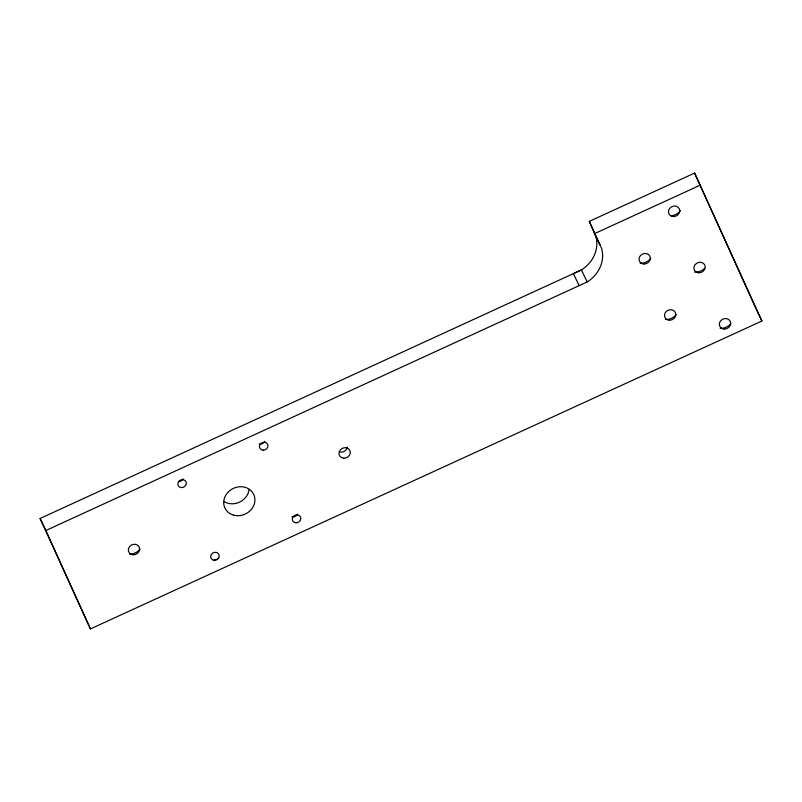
<?xml version="1.0" encoding="UTF-8"?>
<svg xmlns="http://www.w3.org/2000/svg" width="802" height="802" viewBox="0 0 802 802"><rect width="100%" height="100%" fill="white"/><g stroke="black" fill="none" stroke-linecap="round" stroke-linejoin="round"><path stroke-width="1.2" d="M589.28 221.372L694.612 173.072L761.9 321.011L90.425 628.928L40.1 518.483L581.41 269.923A31.869 28.291 -25.7 0 0 595.726 236.119L589.28 221.372L601.51 248.129A31.869 28.291 -25.7 0 1 587.194 281.933L45.884 530.503L40.1 518.483M595.064 233.392L700.397 185.092M756.116 308.991L761.9 321.011M594.342 233.202L600.117 245.222M587.194 281.933L581.41 269.923L573.37 273.612L579.154 285.632M694.612 173.072L755.604 307.858M45.884 530.503L90.425 628.928M650.743 258.434A11.589 10.286 -25.7 0 1 640.207 263.267M676.186 314.675A11.589 10.286 -25.7 0 1 665.66 319.507M704.597 268.359A11.589 10.286 -25.7 0 1 694.552 272.028M730.822 323.757A11.589 10.286 -25.7 0 1 720.166 328.289M680.487 210.535A11.589 10.286 -25.7 0 1 671.174 215.788M140.029 549.22A11.589 10.286 -25.7 0 1 129.503 554.052M347.376 447.165A5.794 5.143 -25.7 0 1 339.527 451.937M297.592 514.032A4.341 3.86 -25.7 0 1 292.008 516.588M183.087 478.814A4.341 3.86 -25.7 0 1 178.575 481.561M264.72 441.381A4.341 3.86 -25.7 0 1 259.136 443.947M218.866 558.062A11.589 10.286 -25.7 0 1 213.412 560.558M249.081 489.681A15.93 14.145 -25.7 0 1 224.229 501.671M669.349 320.249A5.794 5.143 -25.7 0 0 675.404 312.559A5.794 5.143 -25.7 0 0 665.67 312.128A5.794 5.143 -25.7 0 0 669.349 320.249M643.896 264.008A5.794 5.143 -25.7 0 0 649.961 256.319A5.794 5.143 -25.7 0 0 640.217 255.888A5.794 5.143 -25.7 0 0 643.896 264.008M698.753 272.8A5.794 5.143 -25.7 0 0 704.818 265.121A5.794 5.143 -25.7 0 0 695.073 264.69A5.794 5.143 -25.7 0 0 698.753 272.8M673.299 216.56A5.794 5.143 -25.7 0 0 679.364 208.881A5.794 5.143 -25.7 0 0 669.63 208.45A5.794 5.143 -25.7 0 0 673.299 216.56M724.206 329.051A5.794 5.143 -25.7 0 0 730.261 321.361A5.794 5.143 -25.7 0 0 720.527 320.93A5.794 5.143 -25.7 0 0 724.206 329.051M133.182 554.794A5.794 5.143 -25.7 0 0 139.247 547.114A5.794 5.143 -25.7 0 0 129.513 546.673A5.794 5.143 -25.7 0 0 133.182 554.794M343.847 458.193A5.794 5.143 -25.7 0 0 349.913 450.503A5.794 5.143 -25.7 0 0 340.168 450.072A5.794 5.143 -25.7 0 0 343.847 458.193M214.334 560.217A4.341 3.86 -25.7 0 0 218.886 554.453A4.341 3.86 -25.7 0 0 211.578 554.122A4.341 3.86 -25.7 0 0 214.334 560.217M295.968 522.784A4.341 3.86 -25.7 0 0 300.519 517.019A4.341 3.86 -25.7 0 0 293.211 516.688A4.341 3.86 -25.7 0 0 295.968 522.784M181.463 487.566A4.341 3.86 -25.7 0 0 186.014 481.801A4.341 3.86 -25.7 0 0 178.706 481.481A4.341 3.86 -25.7 0 0 181.463 487.566M263.096 450.133A4.341 3.86 -25.7 0 0 267.637 444.378A4.341 3.86 -25.7 0 0 260.339 444.047A4.341 3.86 -25.7 0 0 263.096 450.133M233.512 515.125A15.93 14.145 -25.7 0 0 254.765 497.831A15.93 14.145 -25.7 0 0 229.653 490.714A15.93 14.145 -25.7 0 0 233.512 515.125"/></g></svg>
